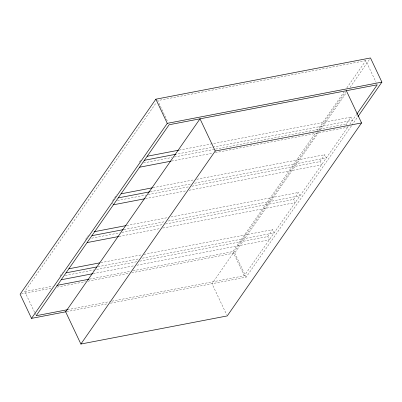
<?xml version="1.0" encoding="UTF-8"?>
<svg xmlns="http://www.w3.org/2000/svg" width="402" height="402" viewBox="0 0 402 402"><rect width="100%" height="100%" fill="white"/><g stroke="black" fill="none" stroke-linecap="round" stroke-linejoin="round"><path stroke-width="0.3" stroke-dasharray="2.01 1.51" d="M34.592 312.354L24.768 291.566L156.267 102.656M60.039 276.053L62.441 272.596M85.576 239.366L88.319 235.421M112.565 200.593L116.686 194.674M139.414 162.021L140.79 160.046M133.132 270.752L232.879 251.592L315.65 132.69M317.083 130.63L343.956 92.023M346.825 87.907L365.815 60.622L376.171 82.536M317.324 132.404L211.995 283.717L226.683 314.796M318.756 130.343L345.625 91.746M131.725 272.782L234.718 252.999L318.897 132.072M320.329 130.012L346.122 92.962M350.062 87.299L369.765 58.999M139.74 261.169L267.807 236.572L272.616 229.663L274.139 232.884L142.373 258.195M165.619 223.989L293.686 199.392L298.495 192.483L300.018 195.704L167.639 221.135M191.92 186.206L319.992 161.604L324.801 154.7L326.323 157.921L193.945 183.347M215.623 149.092L346.157 124.022L350.961 117.113L352.484 120.334L176.388 154.157M111.917 301.178L244.3 275.752L348.569 125.962M349.74 124.283L356.453 114.635M110.46 303.219L246.135 277.159L351.454 125.866M351.81 125.349L357.544 117.118M365.815 60.622L157.7 100.595L167.528 121.384M179.176 150.107L350.961 117.113M143.584 162.931L171.905 157.489M174.367 157.016L215.005 149.212M171.579 161.066L212.834 153.142M215.296 152.67L347.68 127.243L346.916 125.63M153.011 187.694L194.266 179.769M196.729 179.297L324.801 154.7M150.227 191.744L191.478 183.82M117.419 200.513L145.74 195.076M148.207 194.603L189.458 186.679M145.418 198.648L186.674 190.724M189.136 190.252L321.515 164.825L319.992 161.604M126.71 225.482L168.579 217.437M171.041 216.964L298.495 192.483M123.922 229.532L164.559 221.723M91.731 238.185L119.439 232.864M121.901 232.391L163.157 224.467M119.113 236.436L160.368 228.512M162.83 228.04L295.209 202.613L293.686 199.392M100.832 262.662L141.469 254.853M143.931 254.381L272.616 229.663M98.043 266.707L139.298 258.782M65.235 275.481L94.174 269.923M96.636 269.451L137.273 261.642M93.234 273.616L133.871 265.812M136.951 265.219L269.33 239.793L267.807 236.572M24.768 291.566L52.471 286.244M89.415 279.149L130.67 271.224M21.331 293.988L51.551 288.184M57.104 287.118L85.47 281.666M87.937 281.194L129.258 273.254M67.586 309.691L109.455 301.651M66.672 311.63L108.088 303.676M346.157 124.022L346.665 125.092M234.718 252.999L246.135 277.159M232.879 251.592L244.3 275.752M112.64 203.191L113.148 204.261M34.858 312.917L35.652 314.6"/><path stroke-width="0.6" d="M357.901 116.605L381.9 82.124L370.483 57.968L155.865 99.188L20.1 294.224L31.517 318.379L66.054 311.746M31.517 318.379L167.282 123.349L381.9 82.124M215.236 151.031L200.01 118.821L65.662 311.821L80.887 344.032L215.236 151.031L361.569 122.927L346.343 90.716M356.81 114.123L377.232 84.782L169.121 124.756L36.185 315.726L67.586 309.691M361.569 122.927L227.22 315.927L80.887 344.032M147.157 156.257L178.558 150.227M144.373 160.308L175.774 154.278M139.564 167.217L170.966 161.182M120.997 193.844L152.398 187.809M118.208 197.895L149.609 191.86M113.399 204.799L144.8 198.769M94.078 231.748L126.092 225.597M91.902 235.678L123.308 229.648M87.098 242.587L118.5 236.557M68.812 268.807L99.601 262.898M66.023 272.857L96.812 266.943M61.215 279.767L92.621 273.732M56.782 285.42L88.802 279.269M155.865 99.188L167.282 123.349"/></g></svg>
